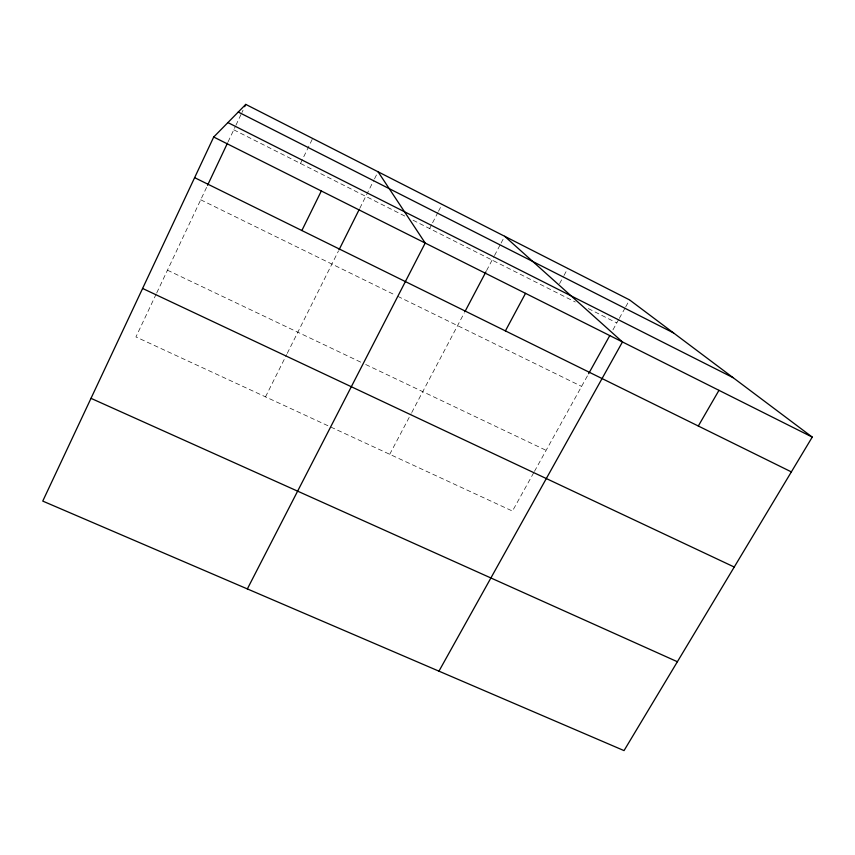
<?xml version="1.0" encoding="UTF-8"?>
<svg xmlns="http://www.w3.org/2000/svg" width="855" height="855" viewBox="0 0 855 855"><rect width="100%" height="100%" fill="white"/><g stroke="black" fill="none" stroke-linecap="round" stroke-linejoin="round"><path stroke-width="0.64" stroke-dasharray="4.28 3.21" d="M156.198 294.024L135.934 336.934L512.455 511.055L533.819 472.526M156.764 292.838L206.985 186.518M228.071 141.877L235.403 126.348M235.948 125.193L241.409 113.64M241.954 112.486L243.044 110.167M300.5 163.455L312.652 138.467M265.51 396.848L286.66 354.547M287.248 353.372L338.441 251.007M359.827 208.246L373.966 179.978M374.543 178.802L378.06 171.78M429.627 228.563L431.999 223.957M432.587 222.802L437.91 212.446M438.497 211.292L442.046 204.377M389.73 454.304L411.137 413.692M411.747 412.538L464.351 312.759M486.57 270.608L493.923 256.671M494.511 255.538L500.485 244.209M501.083 243.077L504.674 236.279M559.565 283.646L563.37 276.625M564.001 275.46L567.795 268.438M534.471 471.362L587.994 374.853M612.95 329.848L618.699 319.471M619.341 318.327L625.091 307.96M625.732 306.806L629.558 299.902M167.462 270.191L360.949 362.253M365.705 364.508L546.121 450.35M200.711 199.792L395.405 295.178M397.799 296.354L581.592 386.396M233.768 129.81L404.789 216.037M413.072 220.216L575.287 302.007M588.336 308.58L616.786 322.934"/><path stroke-width="1.28" d="M213.707 137.024L42.75 501.094L624.032 750.605L812.25 437.097L629.558 299.902L245.77 104.396L213.707 137.024L812.25 437.097M207.551 185.311L227.494 143.084M244.68 106.704L245.77 104.396M301.868 230.529L321.33 190.975M339.04 249.81L359.228 209.432M247.352 588.913L425.202 243.055L378.06 171.78M464.97 311.583L485.95 271.783M505.401 330.896L525.526 293.351M588.625 373.699L609.754 335.62M438.946 671.164L622.461 341.947L504.674 236.279M698.311 426.014L718.97 390.329M91.004 398.345L677.384 661.738M142.603 288.456L734.242 567.036M194.63 177.658L791.356 471.896M227.9 122.586L733.12 377.675M238.267 112.037L673.59 332.958"/></g></svg>
